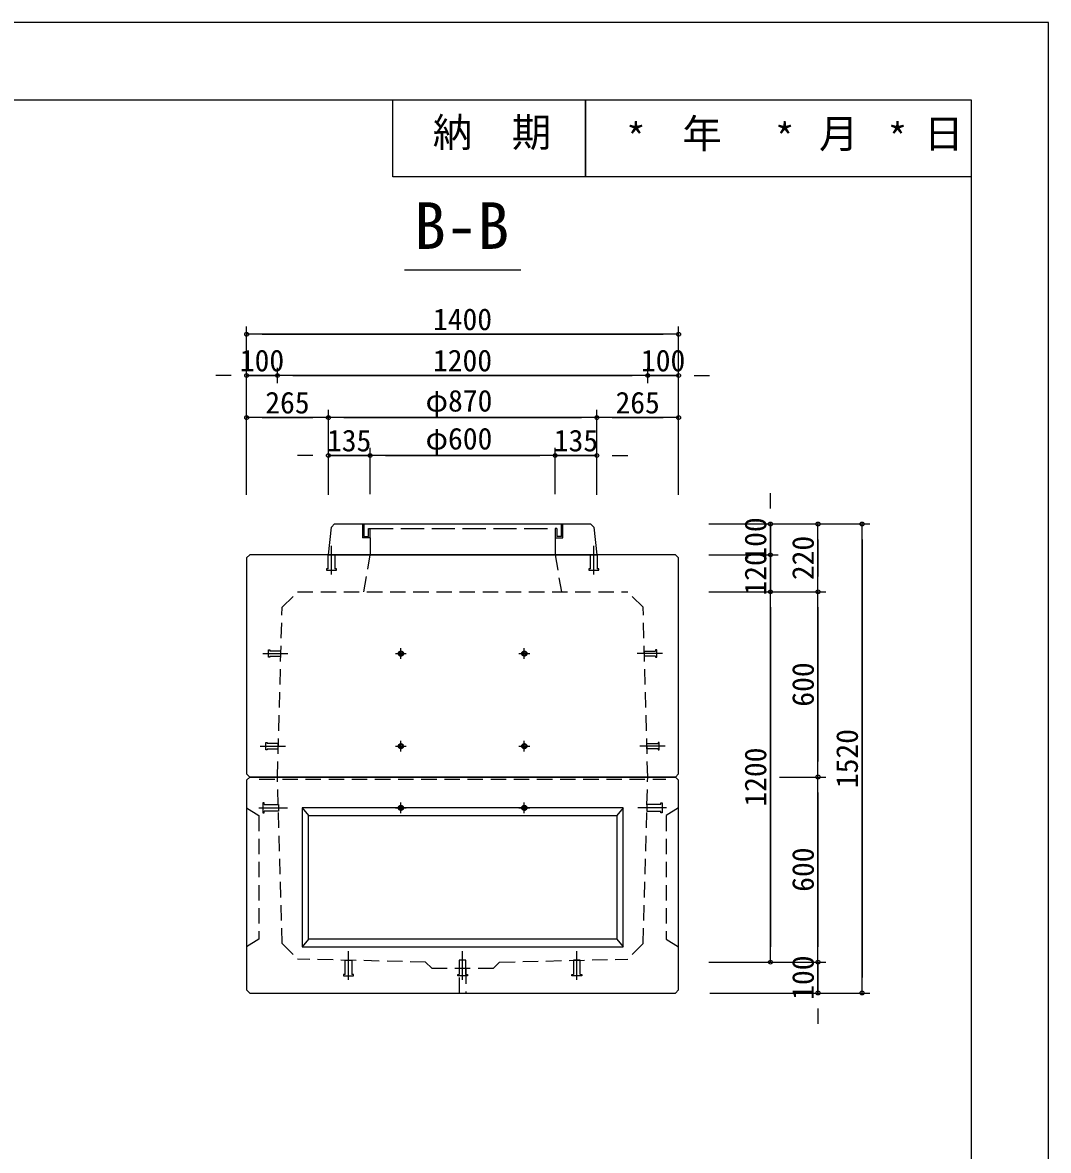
# Model space of a CAD drawing. Units: millimetres, scale not verified. Extents: x -6898 to 6898, y -3792 to 3911.
# Drawn here: x 3574 to 6898, y -22 to 3633 of the extents above; entities that cross this region are included whole.
import ezdxf
from ezdxf.enums import TextEntityAlignment as Align

# ---------------------------------------------------------------- set-up
doc = ezdxf.new("R2010")
doc.units = ezdxf.units.MM
doc.header["$LTSCALE"] = 25
doc.header["$PDMODE"] = 32
doc.header["$PDSIZE"] = 12.5
for name, pattern in [('CHAIN2', [12, 9, -1, 1, -1]), ('DASHED2', [3, 2, -1]), ('DASHED3', [4, 3, -1])]:
    doc.linetypes.add(name, pattern=pattern)
for name, color, linetype in [('0-0_0', 4, 'Continuous'), ('0-6_00構造物', 3, 'Continuous'), ('0-A_00補助線', 4, 'DASHED3'), ('0-B_00枠', 4, 'Continuous'), ('0-C_01構造物', 3, 'Continuous'), ('0-D_02補助線', 4, 'DASHED2'), ('0-E_03寸法', 4, 'Continuous'), ('0-F_04文字', 7, 'Continuous')]:
    doc.layers.add(name, color=color, linetype=linetype)
doc.styles.add('ＭＳ ゴシック', font='')
doc.styles.get('ＭＳ ゴシック').set_extended_font_data('MS Gothic')

msp = doc.modelspace()

# ---------------------------------------------------------------- linework, layer by layer
at = {"layer": '0-0_0'}
for p, q in [((4773.45, 3133.47), (4773.45, 3383.47)), ((5398.45, 3133.47), (5398.45, 3383.47))]:
    msp.add_line(p, q, dxfattribs=at)
at = {"layer": '0-0_0', "color": 6}
msp.add_lwpolyline([(-3351.55, 3383.47), (6648.45, 3383.47), (6648.45, -3541.53)], dxfattribs=at)
at = {"layer": '0-6_00構造物'}
for p, q in [((4564.84, 1908.39), (4574.85, 1998.39)), ((4584.85, 2008.39), (4574.85, 1998.39)), ((4584.85, 2008.39), (5414.84, 2008.39)), ((5414.84, 2008.39), (5424.85, 1998.39)), ((5424.85, 1998.39), (5434.85, 1908.39)), ((4564.84, 1908.39), (5434.85, 1908.39))]:
    msp.add_line(p, q, dxfattribs=at)
at = {"layer": '0-A_00補助線'}
for p, q in [((4674.85, 2008.39), (4674.85, 1963.39)), ((4679.85, 2008.39), (4679.85, 1968.39)), ((4694.85, 1968.39), (4694.85, 1993.39)), ((4694.85, 1993.39), (4699.85, 1993.39)), ((4699.85, 1993.39), (5299.85, 1993.39)), ((4699.85, 1963.39), (4699.85, 1993.39)), ((5304.85, 1993.39), (5304.85, 1968.39)), ((5319.85, 1968.39), (5319.85, 2008.39)), ((5324.85, 1963.39), (5324.85, 2008.39)), ((4699.85, 1963.39), (4674.85, 1963.39)), ((4679.85, 1968.39), (4694.85, 1968.39)), ((4699.85, 1963.39), (4699.85, 1908.39)), ((5299.85, 1963.39), (5324.85, 1963.39)), ((5299.85, 1963.39), (5299.85, 1908.39)), ((5319.85, 1968.39), (5304.85, 1968.39))]:
    msp.add_line(p, q, dxfattribs=at)
msp.add_lwpolyline([(5304.85, 1993.39), (5299.85, 1993.39), (5299.85, 1963.39)], dxfattribs=at)
at = {"layer": '0-B_00枠'}
msp.add_line((4811.53, 2832.22), (5188.16, 2832.22), dxfattribs=at)
for points in [[(-3601.55, -3791.53), (6898.45, -3791.53), (6898.45, 3633.47), (-3601.55, 3633.47)], [(6648.45, 3133.47), (4773.45, 3133.47), (4773.45, 3383.47)], [(4773.45, 3383.47), (5398.45, 3383.47), (5398.45, 3133.47), (4773.45, 3133.47)], [(5398.45, 3383.47), (6648.45, 3383.47), (6648.45, 3133.47), (5398.45, 3133.47)]]:
    msp.add_lwpolyline(points, dxfattribs=at)
at = {"layer": '0-C_01構造物'}
for p, q in [((4299.85, 1898.39), (4309.85, 1908.39)), ((5689.84, 1908.39), (4309.85, 1908.39)), ((5689.84, 1908.39), (5699.85, 1898.39)), ((4299.85, 1898.39), (4299.85, 1198.39)), ((5699.85, 1198.39), (5699.85, 1898.39)), ((4309.85, 1188.39), (4299.85, 1198.39)), ((4299.85, 1178.39), (4309.85, 1188.39)), ((4309.85, 1188.39), (5689.84, 1188.39)), ((5689.84, 1188.39), (4309.85, 1188.39)), ((5699.85, 1198.39), (5689.84, 1188.39)), ((5699.85, 1178.39), (5689.84, 1188.39)), ((5699.85, 498.39), (5699.85, 1178.39)), ((4309.85, 488.39), (5689.84, 488.39)), ((5689.84, 488.39), (5699.85, 498.39))]:
    msp.add_line(p, q, dxfattribs=at)
msp.add_lwpolyline([(4299.85, 1178.39), (4299.85, 498.39), (4309.85, 488.39)], dxfattribs=at)
at = {"layer": '0-D_02補助線', "linetype": 'CHAIN2'}
for p, q in [((4574.85, 1844.99), (4574.85, 1937.76)), ((5424.85, 1844.99), (5424.85, 1937.76)), ((4782.35, 1588.39), (4817.35, 1588.39)), ((4799.85, 1570.89), (4799.85, 1605.89)), ((5182.35, 1588.39), (5217.35, 1588.39)), ((5199.85, 1570.89), (5199.85, 1605.89)), ((4782.35, 1288.39), (4817.35, 1288.39)), ((4799.85, 1270.89), (4799.85, 1305.89)), ((5182.35, 1288.39), (5217.35, 1288.39)), ((5199.85, 1270.89), (5199.85, 1305.89)), ((4799.85, 1070.89), (4799.85, 1105.89)), ((5199.85, 1070.89), (5199.85, 1105.89)), ((4339.22, 1088.39), (4432, 1088.39)), ((4782.35, 1088.39), (4817.35, 1088.39)), ((5182.35, 1088.39), (5217.35, 1088.39)), ((5660.47, 1088.39), (5567.69, 1088.39)), ((4629.85, 531.01), (4629.85, 623.79)), ((4999.85, 531.01), (4999.85, 623.79)), ((5369.85, 531.01), (5369.85, 623.79))]:
    msp.add_line(p, q, dxfattribs=at)
at = {"layer": '0-D_02補助線'}
for p, q in [((4679.85, 1788.39), (4699.85, 1908.39)), ((5299.85, 1908.39), (5319.85, 1788.39)), ((4414.84, 1738.39), (4464.84, 1788.39)), ((4464.84, 1788.39), (5534.85, 1788.39)), ((5584.85, 1738.39), (5534.85, 1788.39)), ((4399.85, 1188.39), (4414.84, 1738.39)), ((5599.85, 1188.39), (5584.85, 1738.39)), ((4340.85, 1181.39), (5658.85, 1181.39)), ((4414.84, 648.39), (4399.85, 1188.39)), ((5584.85, 648.39), (5599.85, 1188.39)), ((4299.85, 1088.39), (4339.84, 1063.39)), ((4339.84, 1063.39), (4339.84, 663.39)), ((5699.85, 1088.39), (5659.85, 1063.39)), ((5659.85, 1063.39), (5659.85, 663.39)), ((4339.84, 663.39), (4299.85, 638.39)), ((5659.85, 663.39), (5699.85, 638.39)), ((4414.84, 648.39), (4464.84, 598.39)), ((5584.85, 648.39), (5534.85, 598.39)), ((4879.85, 588.39), (4464.84, 598.39)), ((4899.85, 568.39), (4879.85, 588.39)), ((5099.85, 568.39), (5119.85, 588.39)), ((5119.85, 588.39), (5534.85, 598.39)), ((4899.85, 568.39), (5099.85, 568.39)), ((4989.35, 488.39), (4989.35, 568.39)), ((5010.35, 568.39), (5010.35, 488.39))]:
    msp.add_line(p, q, dxfattribs=at)
at = {"layer": '0-D_02補助線', "color": 7, "linetype": 'CHAIN2'}
for p, q in [((4351.85, 1588.39), (4433.66, 1588.39)), ((5647.84, 1588.39), (5566.04, 1588.39)), ((4343.68, 1288.39), (4425.47, 1288.39)), ((5656.02, 1288.39), (5574.22, 1288.39))]:
    msp.add_line(p, q, dxfattribs=at)
at = {"layer": '0-D_02補助線', "linetype": 'Continuous'}
for p, q in [((5519.85, 1088.39), (4479.85, 1088.39)), ((4479.85, 1088.39), (4479.85, 638.39)), ((4479.85, 1088.39), (4499.85, 1063.39)), ((4499.85, 1063.39), (5499.85, 1063.39)), ((4499.85, 663.39), (4499.85, 1063.39)), ((5519.85, 1088.39), (5499.85, 1063.39)), ((5499.85, 1063.39), (5499.85, 663.39)), ((5519.85, 638.39), (5519.85, 1088.39)), ((4499.85, 663.39), (4479.85, 638.39)), ((5499.85, 663.39), (4499.85, 663.39)), ((5499.85, 663.39), (5519.85, 638.39)), ((4479.85, 638.39), (5519.85, 638.39))]:
    msp.add_line(p, q, dxfattribs=at)
at = {"layer": '0-D_02補助線'}
for points in [[(4563.94, 1862.89), (4563.94, 1908.39), (4585.74, 1908.39), (4585.74, 1862.89)], [(5413.94, 1862.89), (5413.94, 1908.39), (5435.74, 1908.39), (5435.74, 1862.89)], [(4563.94, 1862.89), (4558.85, 1862.89), (4558.85, 1858.39), (4590.85, 1858.39), (4590.85, 1862.89), (4585.74, 1862.89)], [(5413.94, 1862.89), (5408.85, 1862.89), (5408.85, 1858.39), (5440.85, 1858.39), (5440.85, 1862.89), (5435.74, 1862.89)], [(4357.12, 1099.29), (4357.12, 1104.39), (4352.62, 1104.39), (4352.62, 1072.39), (4357.12, 1072.39), (4357.12, 1077.49)], [(4357.12, 1099.29), (4402.62, 1099.29), (4402.62, 1077.49), (4357.12, 1077.49)], [(5642.57, 1099.29), (5597.07, 1099.29), (5597.07, 1077.49), (5642.57, 1077.49)], [(5642.57, 1099.29), (5642.57, 1104.39), (5647.07, 1104.39), (5647.07, 1072.39), (5642.57, 1072.39), (5642.57, 1077.49)], [(4618.94, 548.91), (4618.94, 594.41), (4640.74, 594.41), (4640.74, 548.91)], [(5010.74, 548.91), (5010.74, 594.41), (4988.94, 594.41), (4988.94, 548.91)], [(5380.74, 548.91), (5380.74, 594.41), (5358.94, 594.41), (5358.94, 548.91)], [(4618.94, 548.91), (4613.85, 548.91), (4613.85, 544.41), (4645.85, 544.41), (4645.85, 548.91), (4640.74, 548.91)], [(5010.74, 548.91), (5015.85, 548.91), (5015.85, 544.41), (4983.85, 544.41), (4983.85, 548.91), (4988.94, 548.91)], [(5380.74, 548.91), (5385.84, 548.91), (5385.84, 544.41), (5353.84, 544.41), (5353.84, 548.91), (5358.94, 548.91)]]:
    msp.add_lwpolyline(points, dxfattribs=at)
at = {"layer": '0-D_02補助線', "color": 7}
for points in [[(4374.76, 1580.14), (4374.76, 1576.39), (4370.76, 1576.39), (4370.76, 1600.39), (4374.76, 1600.39), (4374.76, 1596.64)], [(4374.76, 1580.14), (4410.76, 1580.14), (4410.76, 1596.64), (4374.76, 1596.64)], [(5624.94, 1580.14), (5588.94, 1580.14), (5588.94, 1596.64), (5624.94, 1596.64)], [(5624.94, 1580.14), (5624.94, 1576.39), (5628.94, 1576.39), (5628.94, 1600.39), (5624.94, 1600.39), (5624.94, 1596.64)], [(4366.57, 1280.14), (4366.57, 1276.39), (4362.57, 1276.39), (4362.57, 1300.39), (4366.57, 1300.39), (4366.57, 1296.64)], [(4366.57, 1280.14), (4402.57, 1280.14), (4402.57, 1296.64), (4366.57, 1296.64)], [(5633.12, 1280.14), (5597.12, 1280.14), (5597.12, 1296.64), (5633.12, 1296.64)], [(5633.12, 1280.14), (5633.12, 1276.39), (5637.12, 1276.39), (5637.12, 1300.39), (5633.12, 1300.39), (5633.12, 1296.64)]]:
    msp.add_lwpolyline(points, dxfattribs=at)
at = {"layer": '0-D_02補助線'}
for centre, radius in [((4799.85, 1588.39), 8.25), ((4799.85, 1588.39), 6), ((5199.85, 1588.39), 8.25), ((5199.85, 1588.39), 6), ((4799.85, 1288.39), 8.25), ((4799.85, 1288.39), 6), ((5199.85, 1288.39), 8.25), ((5199.85, 1288.39), 6), ((4799.85, 1088.39), 8.25), ((5199.85, 1088.39), 8.25), ((4799.85, 1088.39), 6), ((5199.85, 1088.39), 6)]:
    msp.add_circle(centre, radius, dxfattribs=at)
at = {"layer": '0-E_03寸法'}
for p, q in [((4299.85, 2298.16), (4299.85, 2648.16)), ((5699.85, 2298.16), (5699.85, 2648.16)), ((5699.85, 2623.16), (4299.85, 2623.16)), ((4349.85, 2623.16), (5649.85, 2623.16)), ((4249.85, 2489.57), (4199.85, 2489.57)), ((4299.85, 2464.57), (4299.85, 2514.57)), ((4399.85, 2464.57), (4399.85, 2514.57)), ((4399.85, 2464.57), (4399.85, 2514.57)), ((5599.85, 2489.57), (4399.85, 2489.57)), ((4449.85, 2489.57), (4499.85, 2489.57)), ((4449.85, 2489.57), (5549.85, 2489.57)), ((5549.85, 2489.57), (5499.85, 2489.57)), ((5599.85, 2464.57), (5599.85, 2514.57)), ((5599.85, 2464.57), (5599.85, 2514.57)), ((5699.85, 2464.57), (5699.85, 2514.57)), ((5749.85, 2489.57), (5799.85, 2489.57)), ((4299.85, 2103.1), (4299.85, 2378.1)), ((4564.84, 2103.1), (4564.84, 2378.1)), ((4564.84, 2103.1), (4564.84, 2378.1)), ((5434.85, 2103.1), (5434.85, 2378.1)), ((5434.85, 2103.1), (5434.85, 2378.1)), ((5699.85, 2103.1), (5699.85, 2378.1)), ((4564.84, 2353.1), (4299.85, 2353.1)), ((4349.85, 2353.1), (4514.84, 2353.1)), ((5434.85, 2353.1), (4564.84, 2353.1)), ((4614.84, 2353.1), (5384.85, 2353.1)), ((5699.85, 2353.1), (5434.85, 2353.1)), ((5484.85, 2353.1), (5649.85, 2353.1)), ((4514.84, 2230.2), (4464.84, 2230.2)), ((4564.84, 2105.2), (4564.84, 2255.2)), ((4699.85, 2105.2), (4699.85, 2255.2)), ((4699.85, 2105.2), (4699.85, 2255.2)), ((5299.85, 2230.2), (4699.85, 2230.2)), ((4749.85, 2230.2), (4799.85, 2230.2)), ((4749.85, 2230.2), (5249.85, 2230.2)), ((5249.85, 2230.2), (5199.85, 2230.2)), ((5299.85, 2105.2), (5299.85, 2255.2)), ((5299.85, 2105.2), (5299.85, 2255.2)), ((5434.85, 2105.2), (5434.85, 2255.2)), ((5484.85, 2230.2), (5534.85, 2230.2)), ((5997.44, 2058.39), (5997.44, 2108.39)), ((5797.44, 2008.39), (6022.44, 2008.39)), ((5826.52, 2008.39), (6176.52, 2008.39)), ((5969.39, 2008.39), (6319.39, 2008.39)), ((5997.44, 1958.39), (5997.44, 2008.39)), ((6151.52, 1788.39), (6151.52, 2008.39)), ((6294.39, 488.39), (6294.39, 2008.39)), ((6151.52, 1958.39), (6151.52, 1838.39)), ((6294.39, 1958.39), (6294.39, 538.39)), ((5797.44, 1908.39), (6022.44, 1908.39)), ((5797.44, 1908.39), (6022.44, 1908.39)), ((5997.44, 1858.39), (5997.44, 1808.39)), ((5797.44, 1788.39), (6022.44, 1788.39)), ((5797.44, 1788.39), (6022.44, 1788.39)), ((5826.52, 1788.39), (6176.52, 1788.39)), ((5997.44, 588.39), (5997.44, 1788.39)), ((6026.52, 1788.39), (6176.52, 1788.39)), ((6151.52, 1188.39), (6151.52, 1788.39)), ((5997.44, 1738.39), (5997.44, 638.39)), ((5997.44, 1738.39), (5997.44, 1688.39)), ((6151.52, 1738.39), (6151.52, 1238.39)), ((6026.52, 1188.39), (6176.52, 1188.39)), ((6026.52, 1188.39), (6176.52, 1188.39)), ((6151.52, 588.39), (6151.52, 1188.39)), ((6151.52, 1138.39), (6151.52, 638.39)), ((6151.52, 638.39), (6151.52, 688.39)), ((5797.44, 588.39), (6022.44, 588.39)), ((5801.52, 588.39), (6176.52, 588.39)), ((6026.52, 588.39), (6176.52, 588.39)), ((5801.52, 488.39), (6176.52, 488.39)), ((5969.39, 488.39), (6319.39, 488.39)), ((6151.52, 438.39), (6151.52, 388.39))]:
    msp.add_line(p, q, dxfattribs=at)
for points in [[(4299.85, 2489.57), (4399.85, 2489.57), (4299.85, 2489.57)], [(5599.85, 2489.57), (5699.85, 2489.57), (5599.85, 2489.57)], [(4564.84, 2230.2), (4699.85, 2230.2), (4564.84, 2230.2)], [(5299.85, 2230.2), (5434.85, 2230.2), (5299.85, 2230.2)], [(5997.44, 2008.39), (5997.44, 1908.39), (5997.44, 2008.39)], [(5997.44, 1908.39), (5997.44, 1788.39), (5997.44, 1908.39)], [(6151.52, 588.39), (6151.52, 488.39), (6151.52, 588.39)]]:
    msp.add_lwpolyline(points, dxfattribs=at)
for p in [(4299.85, 2623.16), (5699.85, 2623.16), (4299.85, 2489.57), (4399.85, 2489.57), (5599.85, 2489.57), (5699.85, 2489.57), (4299.85, 2353.1), (4564.84, 2353.1), (5434.85, 2353.1), (5699.85, 2353.1), (4564.84, 2230.2), (4699.85, 2230.2), (5299.85, 2230.2), (5434.85, 2230.2), (5997.44, 2008.39), (6151.52, 2008.39), (6294.39, 2008.39), (5997.44, 1908.39), (5997.44, 1788.39), (6151.52, 1788.39), (6151.52, 1188.39), (5997.44, 588.39), (6151.52, 588.39), (6151.52, 488.39), (6294.39, 488.39)]:
    msp.add_point(p, dxfattribs=at)

# ---------------------------------------------------------------- texts
at = {"layer": '0-E_03寸法', "style": 'ＭＳ ゴシック'}
for s, p in [('1400', (4903.84, 2615.56)), ('100', (4277.85, 2481.97)), ('1200', (4903.84, 2481.97)), ('100', (5577.85, 2481.97)), ('265', (4360.35, 2345.5)), ('φ870', (4879.85, 2351.59)), ('265', (5495.34, 2345.5)), ('135', (4560.35, 2222.6)), ('φ600', (4879.85, 2228.69)), ('135', (5295.34, 2222.6))]:
    msp.add_text(s, height=70.38, dxfattribs=at).set_placement(p, align=Align.BOTTOM_LEFT)
for s, p in [('100', (6005.05, 1886.39)), ('220', (6159.12, 1826.39)), ('120', (6005.05, 1776.39)), ('600', (6159.12, 1416.39)), ('1520', (6301.99, 1152.39)), ('1200', (6005.05, 1092.39)), ('600', (6159.12, 816.39)), ('100', (6159.12, 466.39))]:
    msp.add_text(s, height=70.38, rotation=90, dxfattribs=at).set_placement(p, align=Align.BOTTOM_LEFT)
at = {"layer": '0-F_04文字', "style": 'ＭＳ ゴシック'}
for s, height, p in [('納\u3000期', 93.84, (4903.12, 3202.58)), ('年\u3000', 93.84, (5711.78, 3198.58)), ('月', 93.84, (6154.93, 3198.58)), ('日', 93.84, (6495.44, 3198.58)), ('B-B', 150.9, (4842.75, 2854.7))]:
    msp.add_text(s, height=height, dxfattribs=at).set_placement(p, align=Align.BOTTOM_LEFT)
at = {"layer": '0-F_04文字', "color": 3, "style": 'ＭＳ ゴシック'}
for p in [(5529.45, 3184.58), (6011.81, 3184.58), (6377.28, 3184.58)]:
    msp.add_text('*', height=93.84, dxfattribs=at).set_placement(p, align=Align.BOTTOM_LEFT)

doc.saveas('drawing.dxf')
